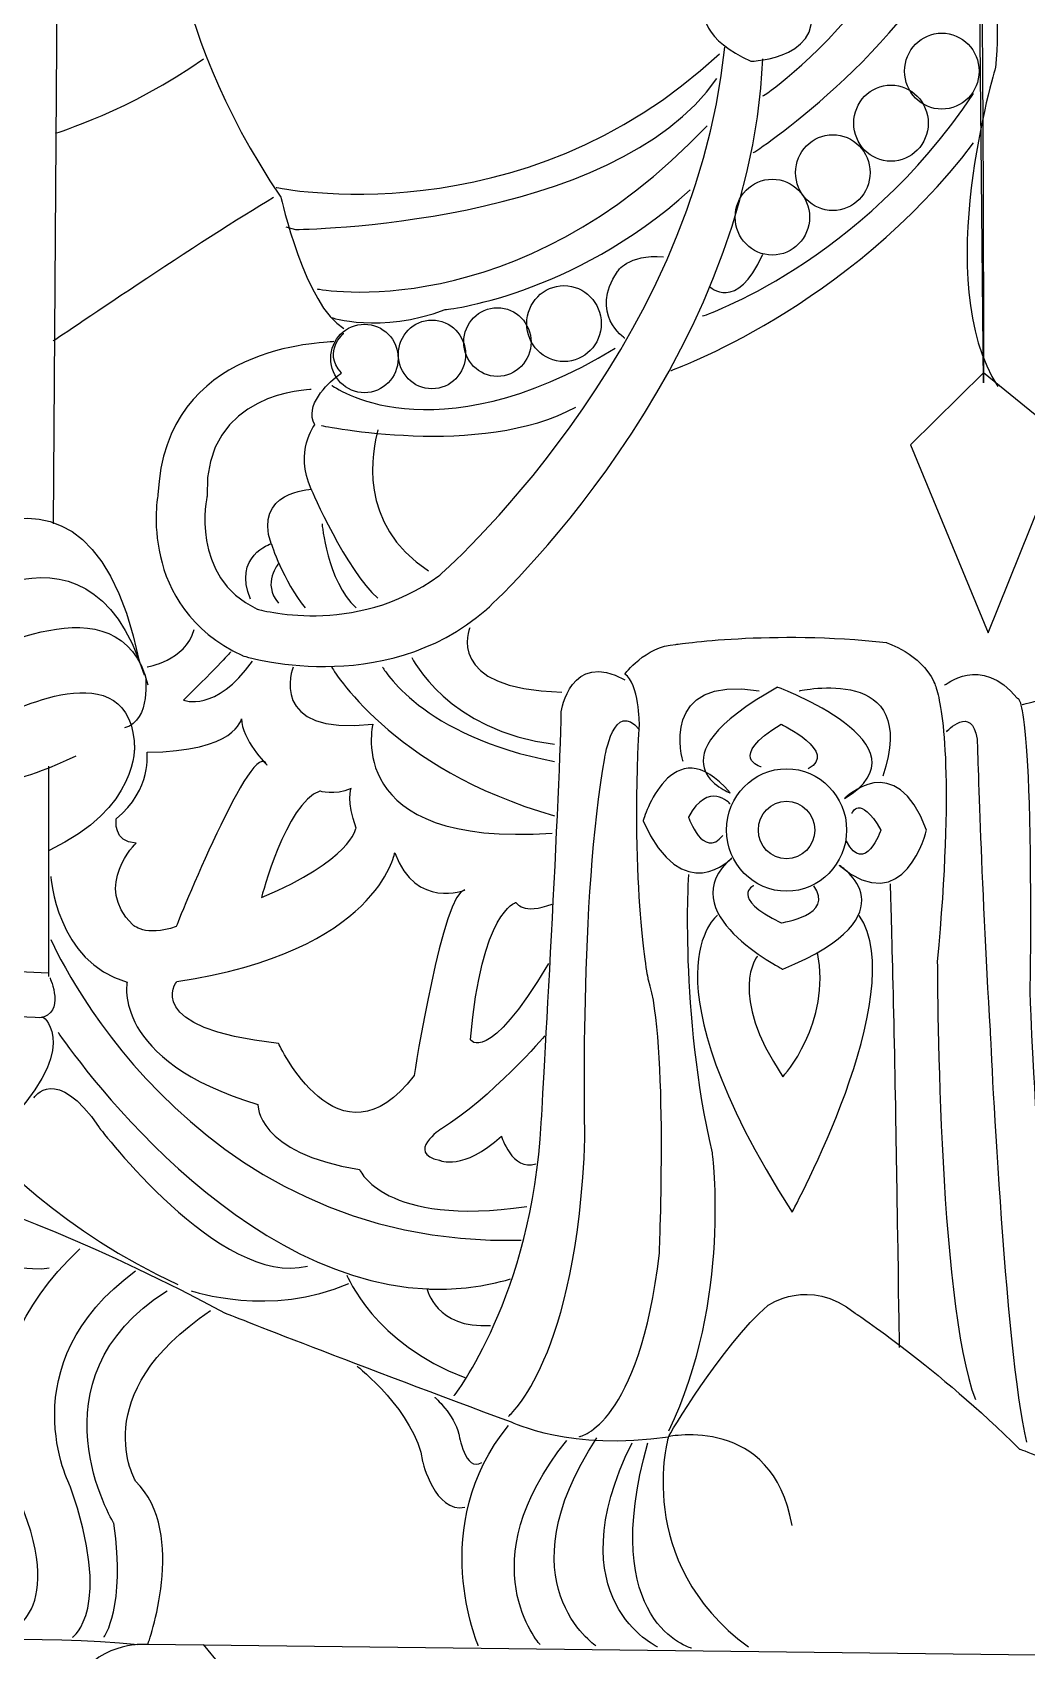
# Model space of a CAD drawing. Header units: inches. Extents: x -172 to 397, y -177 to 127.
# Drawn here: x 223.98 to 225.042, y -70.69 to -68.963 of the extents above; entities that cross this region are included whole.
import ezdxf

# ---------------------------------------------------------------- set-up
doc = ezdxf.new("R2010")
doc.units = ezdxf.units.IN
doc.header["$MEASUREMENT"] = 0

# ---------------------------------------------------------------- blocks, each defined once
blk = doc.blocks.new('TITLE BLOCK NEW 29102024')
at = {"color": 4}
for p, q in [((-528.3597, -67.133), (-528.3752, -69.4876)), ((-527.3818, -69.3266), (-527.4595, -69.4032)), ((-527.2939, -69.3978), (-527.3818, -69.3266)), ((-527.4595, -69.4032), (-527.3767, -69.6038)), ((-527.3767, -69.6038), (-527.2961, -69.4033)), ((-528.3804, -69.7463), (-528.3804, -69.9707)), ((-528.467, -69.9628), (-528.3804, -69.9668)), ((-528.0906, -70.8339), (-528.2148, -70.6834))]:
    blk.add_line(p, q, dxfattribs=at)
for centre, major_axis, ratio, start_param, end_param in [((-527.5707, -69.0125), (2.4749, 2.4749), 1, 5.497787, 11.780972), ((-527.5681, -69.0092), (2.4109, 2.4109), 1, 5.497787, 11.780972), ((-527.4262, -69.0045), (0, 0.0406), 0.978575, 3.141593, 9.424778), ((-527.4805, -69.06), (0, 0.0406), 0.979161, 3.141593, 9.424778), ((-527.5426, -69.1128), (0, 0.0405), 0.981718, 3.141593, 9.424778), ((-527.6072, -69.1603), (0, 0.0405), 0.980853, 3.141593, 9.424778), ((-527.8297, -69.2739), (0, 0.0405), 0.981138, 3.141593, 9.424778), ((-527.9008, -69.2936), (0, 0.0367), 0.978825, 3.141593, 9.424778), ((-528.0428, -69.3111), (0, 0.0366), 0.981982, 3.141593, 9.424778), ((-527.9707, -69.3068), (0, 0.0367), 0.978826, 3.141593, 9.424778), ((-527.592, -69.8143), (0, 0.0654), 0.979489, 3.141593, 9.424778), ((-527.592, -69.8143), (0, 0.0307), 0.980076, 3.141593, 9.424778)]:
    blk.add_ellipse(centre, major_axis=major_axis, ratio=ratio, start_param=start_param, end_param=end_param, dxfattribs=at)
for points in [[(-527.6173, -69.031), (-527.6173, -69.031), (-527.4129, -68.9016), (-527.3172, -68.5321)], [(-527.6276, -69.0917), (-527.6276, -69.0917), (-527.4685, -68.9887), (-527.3974, -68.8382)], [(-528.1372, -69.1286), (-528.1372, -69.1286), (-527.876, -69.184), (-527.6638, -68.9861)], [(-528.3726, -69.0706), (-528.3726, -69.0706), (-528.2924, -69.0468), (-528.2148, -68.9913)], [(-527.6819, -69.2659), (-527.6819, -69.2659), (-527.5138, -69.2105), (-527.3922, -69.0283)], [(-528.0932, -69.2369), (-528.0932, -69.2369), (-527.8811, -69.2791), (-527.6768, -69.0627)], [(-527.7156, -69.324), (-527.7156, -69.324), (-527.5267, -69.258), (-527.3922, -69.0811)], [(-528.3752, -69.2923), (-528.3752, -69.2923), (-528.2122, -69.1815), (-528.1398, -69.1391)], [(-527.6742, -69.2342), (-527.6742, -69.2342), (-527.6457, -69.2632), (-527.6173, -69.1999)], [(-528.0777, -69.3398), (-528.0777, -69.3398), (-527.9716, -69.419), (-527.775, -69.3002)], [(-528.5718, -69.5791), (-528.5718, -69.5791), (-528.3466, -69.3268), (-528.2834, -69.6342)], [(-528.0887, -69.3827), (-528.0887, -69.3827), (-527.918, -69.4183), (-527.8171, -69.3629)], [(-528.0286, -69.3873), (-528.0338, -69.4085), (-528.0518, -69.4876), (-527.9743, -69.5378)], [(-528.5097, -69.5979), (-528.5097, -69.5979), (-528.3402, -69.4499), (-528.2782, -69.6487)], [(-528.0997, -69.4507), (-528.0997, -69.4507), (-528.0622, -69.5378), (-528.0286, -69.5668)], [(-527.3405, -69.6804), (-527.3405, -69.6804), (-527.162, -69.646), (-527.162, -69.448)], [(-528.0881, -69.4876), (-528.0881, -69.4876), (-528.0829, -69.5483), (-528.0518, -69.5773)], [(-528.1424, -69.5087), (-528.1424, -69.5087), (-528.1295, -69.5483), (-528.1062, -69.5773)], [(-528.4645, -69.6329), (-528.4645, -69.6329), (-528.3024, -69.5397), (-528.2743, -69.6592)], [(-528.1346, -69.5299), (-528.1346, -69.5299), (-528.1527, -69.551), (-528.1346, -69.5721)], [(-528.275, -69.6401), (-528.275, -69.6401), (-528.2342, -69.6342), (-528.2245, -69.6005)], [(-527.9303, -69.5985), (-527.9303, -69.5985), (-527.9587, -69.6645), (-527.832, -69.6671)], [(-528.4321, -69.6936), (-528.4321, -69.6936), (-528.2885, -69.6163), (-528.2885, -69.7291)], [(-528.0777, -69.6407), (-528.0777, -69.6407), (-528.0156, -69.749), (-527.8398, -69.7992)], [(-528.0234, -69.6407), (-528.0234, -69.6407), (-527.982, -69.7146), (-527.8398, -69.7411)], [(-527.9923, -69.6302), (-527.9923, -69.6302), (-527.9536, -69.7094), (-527.8398, -69.7226)], [(-527.5784, -69.6658), (-527.5784, -69.6658), (-527.4485, -69.6362), (-527.4892, -69.7569)], [(-528.2769, -69.6487), (-528.2769, -69.6487), (-528.2701, -69.6975), (-528.2989, -69.7054)], [(-527.7026, -69.7411), (-527.7026, -69.7411), (-527.7298, -69.648), (-527.6211, -69.6658)], [(-528.2885, -69.7239), (-528.2885, -69.7239), (-528.2832, -69.7912), (-528.3797, -69.8361)], [(-528.4225, -69.7602), (-528.4225, -69.7602), (-528.4091, -69.7623), (-528.3506, -69.7351)], [(-528.3778, -69.9311), (-528.3778, -69.9311), (-528.2342, -70.2617), (-527.8753, -70.2519)], [(-528.3787, -69.972), (-528.3787, -69.972), (-528.3613, -70.0102), (-528.3898, -70.0149)], [(-528.5369, -70.0103), (-528.5369, -70.0103), (-528.4865, -70.1845), (-528.242, -70.2994)], [(-528.2277, -70.306), (-528.2277, -70.306), (-528.1424, -70.335), (-528.0596, -70.2981)], [(-528.0615, -70.2894), (-528.0615, -70.2894), (-528.0324, -70.3627), (-527.9355, -70.3984)], [(-527.9759, -70.304), (-527.9759, -70.304), (-527.9665, -70.3468), (-527.9083, -70.3429)], [(-527.9212, -70.6848), (-527.9212, -70.6848), (-527.9768, -70.5567), (-527.8889, -70.4499)], [(-527.8553, -70.6834), (-527.8553, -70.6834), (-527.9329, -70.5979), (-527.8268, -70.4656)], [(-527.7957, -70.6848), (-527.7957, -70.6848), (-527.8966, -70.6174), (-527.7945, -70.463)], [(-527.7298, -70.6861), (-527.7298, -70.6861), (-527.8398, -70.6355), (-527.757, -70.4683)], [(-527.6936, -70.6874), (-527.6936, -70.6874), (-527.7945, -70.6611), (-527.7401, -70.4683)]]:
    blk.add_open_spline(points, degree=3, dxfattribs=at)
for points, knots in [([(-527.2525, -68.9808), (-527.2499, -68.9571), (-527.237, -68.9174), (-527.237, -68.9174), (-527.2396, -68.862), (-527.2241, -68.8198), (-527.2241, -68.8198), (-527.2473, -68.8118), (-527.2732, -68.7908), (-527.2732, -68.7908), (-527.4077, -68.8092), (-527.3974, -68.7406), (-527.3974, -68.7406), (-527.3974, -68.7406), (-527.3043, -68.7326), (-527.2629, -68.7274), (-527.2629, -68.7274), (-527.1878, -68.7749), (-527.1801, -68.7749)], [0, 0, 0, 0, 1, 1, 1, 2, 2, 2, 3, 3, 3, 4, 4, 4, 5, 5, 5, 6, 6, 6, 6]), ([(-528.2536, -68.7881), (-528.2536, -68.7881), (-528.2614, -68.9491), (-528.132, -69.1391), (-528.132, -69.1391), (-528.1062, -69.2553), (-528.0648, -69.2791)], [0, 0, 0, 0, 1, 1, 1, 2, 2, 2, 2]), ([(-527.1956, -69.1284), (-527.1956, -69.1284), (-527.1904, -69.0486), (-527.2603, -68.9769), (-527.2603, -68.9769), (-527.2887, -68.9424), (-527.2914, -68.8998), (-527.2914, -68.8998), (-527.2914, -68.812), (-527.4, -68.7828), (-527.4, -68.7828), (-527.4129, -68.7855), (-527.4129, -68.7934), (-527.4129, -68.7934), (-527.3715, -68.8892), (-527.3715, -68.9105), (-527.3715, -68.9105), (-527.3638, -68.9503), (-527.3689, -69.0009), (-527.3689, -69.0009), (-527.4388, -69.2294), (-527.3663, -69.3411)], [0, 0, 0, 0, 1, 1, 1, 2, 2, 2, 3, 3, 3, 4, 4, 4, 5, 5, 5, 6, 6, 6, 7, 7, 7, 7]), ([(-527.3818, -69.3371), (-527.3818, -68.7881), (-527.3871, -68.7881), (-527.3871, -68.7881), (-527.3871, -68.7881), (-527.3818, -69.3371), (-527.3818, -69.3371)], [0, 0, 0, 0, 1, 1, 1, 2, 2, 2, 2]), ([(-527.6535, -68.8884), (-527.6535, -68.8884), (-527.7285, -68.9491), (-527.6302, -68.994), (-527.6302, -68.994), (-527.5422, -68.9913), (-527.5707, -68.9228)], [0, 0, 0, 0, 1, 1, 1, 2, 2, 2, 2]), ([(-528.0998, -69.3443), (-528.0998, -69.3443), (-528.2148, -69.3457), (-528.2109, -69.4581), (-528.2109, -69.4581), (-528.2301, -69.5443), (-528.1573, -69.5786), (-528.1573, -69.5786), (-528.0539, -69.6091), (-527.9632, -69.543), (-527.9632, -69.543), (-527.6912, -69.3072), (-527.658, -68.9788)], [0, 0, 0, 0, 1, 1, 1, 2, 2, 2, 3, 3, 3, 4, 4, 4, 4]), ([(-528.0754, -69.293), (-528.087, -69.295), (-528.2557, -69.295), (-528.2634, -69.4566), (-528.2634, -69.4566), (-528.2864, -69.5751), (-528.1732, -69.6282), (-528.1732, -69.6282), (-528.0237, -69.6756), (-527.9125, -69.5789), (-527.9125, -69.5789), (-527.6326, -69.3266), (-527.6173, -68.9913)], [0, 0, 0, 0, 1, 1, 1, 2, 2, 2, 3, 3, 3, 4, 4, 4, 4]), ([(-528.1269, -69.1708), (-528.1269, -69.1708), (-528.1165, -69.1735), (-528.1165, -69.1735), (-528.1165, -69.1735), (-527.7776, -69.1708), (-527.6664, -69.0125)], [0, 0, 0, 0, 1, 1, 1, 2, 2, 2, 2]), ([(-528.079, -69.2672), (-528.079, -69.2672), (-528.0263, -69.285), (-527.9566, -69.259), (-527.9566, -69.259), (-527.8229, -69.2461), (-527.6949, -69.1313)], [0, 0, 0, 0, 1, 1, 1, 2, 2, 2, 2]), ([(-527.7647, -69.2896), (-527.7647, -69.2896), (-527.8035, -69.2632), (-527.7725, -69.2183), (-527.7725, -69.2183), (-527.7621, -69.1999), (-527.7233, -69.2025)], [0, 0, 0, 0, 1, 1, 1, 2, 2, 2, 2]), ([(-528.1644, -69.5681), (-528.1838, -69.5219), (-528.1424, -69.5087), (-528.1424, -69.5087), (-528.1618, -69.4533), (-528.0997, -69.4507), (-528.0997, -69.4507), (-528.1178, -69.4097), (-528.0959, -69.382), (-528.0959, -69.382), (-528.1072, -69.361), (-528.0823, -69.3382), (-528.0718, -69.3299), (-528.071, -69.3293), (-528.0702, -69.3287), (-528.0696, -69.3282), (-528.0682, -69.3272), (-528.0674, -69.3266), (-528.0674, -69.3266), (-528.0881, -69.3029), (-528.0648, -69.2844), (-528.0648, -69.2844)], [0, 0, 0, 0, 1, 1, 1, 2, 2, 2, 3, 3, 3, 4, 4, 4, 5, 5, 5, 6, 6, 6, 7, 7, 7, 7]), ([(-527.8132, -70.4617), (-527.8132, -70.4617), (-527.7492, -70.4499), (-527.7278, -70.2657), (-527.7278, -70.2657), (-527.7182, -70.036), (-527.7395, -69.9747), (-527.7395, -69.9747), (-527.7589, -69.8776), (-527.7492, -69.7014), (-527.7492, -69.7014), (-527.7492, -69.6579), (-527.7647, -69.648), (-527.7647, -69.648), (-527.7434, -69.6183), (-527.7104, -69.6163), (-527.7104, -69.6163), (-527.6075, -69.6005), (-527.4854, -69.6143), (-527.4854, -69.6143), (-527.4485, -69.6262), (-527.4349, -69.6559), (-527.4349, -69.6559), (-527.4345, -69.6566), (-527.4337, -69.6584), (-527.4332, -69.6598), (-527.4324, -69.6621), (-527.4315, -69.6652), (-527.425, -69.688), (-527.4131, -69.7599), (-527.431, -69.9548), (-527.431, -69.9548), (-527.431, -70.3171), (-527.3903, -70.4221)], [0, 0, 0, 0, 1, 1, 1, 2, 2, 2, 3, 3, 3, 4, 4, 4, 5, 5, 5, 6, 6, 6, 7, 7, 7, 8, 8, 8, 9, 9, 9, 10, 10, 10, 11, 11, 11, 11]), ([(-528.1857, -69.6242), (-528.1857, -69.6242), (-528.1974, -69.6381), (-528.2362, -69.6757), (-528.2362, -69.6757), (-528.2013, -69.6896), (-528.1625, -69.6342)], [0, 0, 0, 0, 1, 1, 1, 2, 2, 2, 2]), ([(-527.9471, -70.4182), (-527.9471, -70.4182), (-527.8637, -70.3113), (-527.854, -70.1271), (-527.854, -70.1271), (-527.8345, -69.7885), (-527.8326, -69.6876), (-527.8326, -69.6876), (-527.8229, -69.6222), (-527.7647, -69.6539)], [0, 0, 0, 0, 1, 1, 1, 2, 2, 2, 3, 3, 3, 3]), ([(-527.4233, -69.6599), (-527.4233, -69.6599), (-527.3844, -69.6262), (-527.3456, -69.6737), (-527.3456, -69.6737), (-527.3282, -69.6619), (-527.3321, -69.9905), (-527.3321, -69.9905), (-527.3204, -70.3251), (-527.2816, -70.5013)], [0, 0, 0, 0, 1, 1, 1, 2, 2, 2, 3, 3, 3, 3]), ([(-528.1191, -69.6407), (-528.1191, -69.6407), (-528.1476, -69.7146), (-528.0338, -69.7014), (-528.0338, -69.7014), (-528.0674, -69.8334), (-527.8423, -69.8176)], [0, 0, 0, 0, 1, 1, 1, 2, 2, 2, 2]), ([(-527.6522, -69.7747), (-527.6522, -69.7747), (-527.7434, -69.7411), (-527.6017, -69.6619), (-527.6017, -69.6619), (-527.4349, -69.7233), (-527.53, -69.7807), (-527.53, -69.7807), (-527.4756, -69.7253), (-527.4426, -69.8143), (-527.4426, -69.8143), (-527.4659, -69.9113), (-527.5358, -69.8519), (-527.5358, -69.8519), (-527.4524, -69.9034), (-527.5959, -69.9628), (-527.5959, -69.9628), (-527.7182, -69.9014), (-527.6503, -69.844), (-527.6503, -69.844), (-527.7026, -69.8994), (-527.7453, -69.8044), (-527.7453, -69.8044), (-527.7143, -69.7014), (-527.6522, -69.7747)], [0, 0, 0, 0, 1, 1, 1, 2, 2, 2, 3, 3, 3, 4, 4, 4, 5, 5, 5, 6, 6, 6, 7, 7, 7, 8, 8, 8, 8]), ([(-527.8889, -70.4399), (-527.8889, -70.4399), (-527.8152, -70.3785), (-527.8074, -70.143), (-527.8074, -70.143), (-527.8132, -69.8856), (-527.7861, -69.7371), (-527.7861, -69.7371), (-527.7764, -69.6737), (-527.7492, -69.7074)], [0, 0, 0, 0, 1, 1, 1, 2, 2, 2, 3, 3, 3, 3]), ([(-527.4213, -69.7094), (-527.4213, -69.7094), (-527.3942, -69.6797), (-527.3884, -69.7173), (-527.3884, -69.7173), (-527.3844, -69.8657), (-527.3747, -70.0281), (-527.3747, -70.0281), (-527.3592, -70.3686), (-527.3359, -70.4676)], [0, 0, 0, 0, 1, 1, 1, 2, 2, 2, 3, 3, 3, 3]), ([(-528.2439, -69.9173), (-528.2439, -69.9173), (-528.1605, -69.7094), (-528.1469, -69.745), (-528.1469, -69.745), (-528.1741, -69.7173), (-528.1741, -69.6956), (-528.1741, -69.6956), (-528.1799, -69.7311), (-528.275, -69.7311), (-528.275, -69.7311), (-528.2692, -69.7708), (-528.3079, -69.8024), (-528.3079, -69.8024), (-528.3118, -69.8282), (-528.2866, -69.8282), (-528.2866, -69.8282), (-528.3332, -69.8737), (-528.2905, -69.9153), (-528.2905, -69.9153), (-528.2769, -69.9291), (-528.2439, -69.9173)], [0, 0, 0, 0, 1, 1, 1, 2, 2, 2, 3, 3, 3, 4, 4, 4, 5, 5, 5, 6, 6, 6, 7, 7, 7, 7]), ([(-527.6192, -69.747), (-527.6192, -69.747), (-527.6561, -69.7371), (-527.5979, -69.7014), (-527.5979, -69.7014), (-527.5358, -69.7311), (-527.5688, -69.749)], [0, 0, 0, 0, 1, 1, 1, 2, 2, 2, 2]), ([(-527.6522, -69.7865), (-527.6522, -69.7865), (-527.6755, -69.7608), (-527.6968, -69.8005), (-527.6968, -69.8005), (-527.6813, -69.846), (-527.66, -69.8202)], [0, 0, 0, 0, 1, 1, 1, 2, 2, 2, 2]), ([(-528.057, -69.7701), (-528.057, -69.7701), (-528.0622, -69.7833), (-528.0518, -69.8123), (-528.0518, -69.8123), (-528.057, -69.8467), (-528.1527, -69.8862), (-528.1527, -69.8862), (-528.1269, -69.786), (-528.0906, -69.7727), (-528.0906, -69.7727), (-528.0752, -69.778), (-528.057, -69.7701)], [0, 0, 0, 0, 1, 1, 1, 2, 2, 2, 3, 3, 3, 4, 4, 4, 4]), ([(-527.5222, -69.7965), (-527.5222, -69.7965), (-527.5144, -69.7747), (-527.4912, -69.8143), (-527.4912, -69.8143), (-527.5086, -69.8638), (-527.528, -69.8262)], [0, 0, 0, 0, 1, 1, 1, 2, 2, 2, 2]), ([(-528.2433, -69.976), (-528.2433, -69.976), (-528.2821, -70.0262), (-528.1346, -70.042), (-528.1346, -70.042), (-528.0699, -70.1819), (-527.9898, -70.0763), (-527.9898, -70.0763), (-527.9587, -69.8783), (-527.9355, -69.8783), (-527.9355, -69.8783), (-527.9872, -69.8994), (-528.0105, -69.8387), (-528.0105, -69.8387), (-528.0286, -69.9443), (-528.2433, -69.976)], [0, 0, 0, 0, 1, 1, 1, 2, 2, 2, 3, 3, 3, 4, 4, 4, 5, 5, 5, 5]), ([(-528.3778, -69.8638), (-528.3778, -69.8638), (-528.372, -69.9548), (-528.2963, -69.9767), (-528.2963, -69.9767), (-528.3138, -70.0598), (-528.1566, -70.1073), (-528.1566, -70.1073), (-528.1585, -70.1588), (-528.048, -70.1766), (-528.048, -70.1766), (-528.0228, -70.238), (-527.8695, -70.2162)], [0, 0, 0, 0, 1, 1, 1, 2, 2, 2, 3, 3, 3, 4, 4, 4, 4]), ([(-527.6968, -69.8619), (-527.6968, -69.8619), (-527.7065, -70.0083), (-527.6716, -70.1588), (-527.6716, -70.1588), (-527.6503, -70.3153), (-527.7182, -70.4558)], [0, 0, 0, 0, 1, 1, 1, 2, 2, 2, 2]), ([(-527.627, -69.8737), (-527.627, -69.8737), (-527.6541, -69.8856), (-527.5979, -69.9133), (-527.5979, -69.9133), (-527.5396, -69.9054), (-527.563, -69.8737)], [0, 0, 0, 0, 1, 1, 1, 2, 2, 2, 2]), ([(-527.4814, -69.8717), (-527.4814, -69.8717), (-527.4776, -70.0024), (-527.4756, -70.1192), (-527.4717, -70.3667), (-527.4717, -70.3667), (-527.4717, -70.3667)], [0, 0, 0, 0, 1, 1, 1, 2, 2, 2, 2]), ([(-527.8462, -69.9568), (-527.9122, -70.0677), (-527.9296, -70.038), (-527.9296, -70.038), (-527.918, -69.9014), (-527.8811, -69.8915), (-527.8811, -69.8915), (-527.8811, -69.8915), (-527.8734, -69.9054), (-527.8423, -69.8934)], [0, 0, 0, 0, 1, 1, 1, 2, 2, 2, 3, 3, 3, 3]), ([(-527.6658, -69.9054), (-527.6658, -69.9054), (-527.7492, -69.9668), (-527.5862, -70.2222), (-527.5862, -70.2222), (-527.4582, -69.9885), (-527.5144, -69.9054)], [0, 0, 0, 0, 1, 1, 1, 2, 2, 2, 2]), ([(-527.6231, -69.9489), (-527.6231, -69.9489), (-527.6561, -69.9885), (-527.5959, -70.0776), (-527.5959, -70.0776), (-527.5435, -70.0202), (-527.5591, -69.945)], [0, 0, 0, 0, 1, 1, 1, 2, 2, 2, 2]), ([(-528.475, -69.9668), (-528.475, -69.9668), (-528.5041, -69.982), (-528.4847, -70.0103), (-528.4847, -70.0103), (-528.3855, -70.0142), (-528.3855, -70.0142), (-528.3855, -70.0142), (-528.3429, -70.0479), (-528.4321, -70.135)], [0, 0, 0, 0, 1, 1, 1, 2, 2, 2, 3, 3, 3, 3]), ([(-528.37, -70.0301), (-528.37, -70.0301), (-528.1946, -70.294), (-527.9759, -70.304), (-527.9741, -70.3041), (-527.9723, -70.3042), (-527.9704, -70.3042), (-527.9432, -70.3049), (-527.9153, -70.3016), (-527.8869, -70.2934)], [0, 0, 0, 0, 1, 1, 1, 2, 2, 2, 3, 3, 3, 3]), ([(-527.8501, -70.034), (-527.8501, -70.034), (-527.9083, -70.1014), (-527.9607, -70.1331), (-527.9607, -70.1331), (-527.9994, -70.1588), (-527.9626, -70.1667), (-527.9626, -70.1667), (-527.9374, -70.1786), (-527.8966, -70.141), (-527.8966, -70.141), (-527.885, -70.1786), (-527.8598, -70.1707)], [0, 0, 0, 0, 1, 1, 1, 2, 2, 2, 3, 3, 3, 4, 4, 4, 4]), ([(-528.3959, -70.1001), (-528.3959, -70.1001), (-528.3726, -70.0631), (-528.326, -70.1318), (-528.326, -70.1318), (-528.1967, -70.3033), (-528.1036, -70.2796)], [0, 0, 0, 0, 1, 1, 1, 2, 2, 2, 2]), ([(-529.3945, -70.3139), (-529.3945, -70.3139), (-529.3634, -70.3113), (-529.3013, -70.2611), (-529.3013, -70.2611), (-529.2159, -70.195), (-529.1564, -70.1818), (-529.1564, -70.1818), (-529.0349, -70.1318), (-528.9133, -70.137), (-528.9133, -70.137), (-528.7244, -70.1265), (-528.6442, -70.1555), (-528.6442, -70.1555), (-528.4528, -70.1898), (-528.1915, -70.3298), (-528.1915, -70.3298), (-528.0441, -70.3878), (-527.8863, -70.4459), (-527.8863, -70.4459), (-527.8216, -70.4776), (-527.7182, -70.4617), (-527.7182, -70.4617), (-527.6612, -70.364), (-527.6121, -70.3218), (-527.6121, -70.3218), (-527.5681, -70.2901), (-527.5189, -70.3298), (-527.5189, -70.3298), (-527.431, -70.3878), (-527.3431, -70.4749), (-527.3431, -70.4749), (-527.2137, -70.5171), (-527.1827, -70.628)], [0, 0, 0, 0, 1, 1, 1, 2, 2, 2, 3, 3, 3, 4, 4, 4, 5, 5, 5, 6, 6, 6, 7, 7, 7, 8, 8, 8, 9, 9, 9, 10, 10, 10, 11, 11, 11, 11]), ([(-529.3673, -70.1331), (-529.3673, -70.1331), (-529.8484, -70.3865), (-529.3556, -70.6834), (-529.3556, -70.6834), (-529.1383, -70.7904), (-528.7775, -70.7033), (-528.7775, -70.7033), (-528.4942, -70.6636), (-528.2847, -70.6834)], [0, 0, 0, 0, 1, 1, 1, 2, 2, 2, 3, 3, 3, 3]), ([(-528.4146, -70.341), (-528.4146, -70.341), (-528.4554, -70.2874), (-528.5602, -70.2479), (-528.5602, -70.2479), (-528.4146, -70.2894), (-528.3797, -70.2816)], [0, 0, 0, 0, 1, 1, 1, 2, 2, 2, 2]), ([(-528.4269, -70.6716), (-528.4269, -70.6716), (-528.3545, -70.6529), (-528.4166, -70.517), (-528.4166, -70.517), (-528.4839, -70.3916), (-528.3467, -70.2611)], [0, 0, 0, 0, 1, 1, 1, 2, 2, 2, 2]), ([(-528.3545, -70.6756), (-528.3545, -70.6756), (-528.3105, -70.6464), (-528.3571, -70.5145), (-528.3571, -70.5145), (-528.4244, -70.3852), (-528.2872, -70.2848)], [0, 0, 0, 0, 1, 1, 1, 2, 2, 2, 2]), ([(-528.3209, -70.6756), (-528.3209, -70.6756), (-528.2976, -70.6439), (-528.3105, -70.5541), (-528.3105, -70.5541), (-528.4037, -70.401), (-528.2536, -70.306)], [0, 0, 0, 0, 1, 1, 1, 2, 2, 2, 2]), ([(-528.2743, -70.6836), (-528.2743, -70.6836), (-528.2304, -70.5647), (-528.2872, -70.5093), (-528.2872, -70.5093), (-528.3416, -70.4169), (-528.2071, -70.3271)], [0, 0, 0, 0, 1, 1, 1, 2, 2, 2, 2]), ([(-528.0506, -70.3865), (-528.0506, -70.3865), (-527.9885, -70.4354), (-527.9807, -70.4881), (-527.9807, -70.4881), (-527.9678, -70.5435), (-527.9355, -70.537)], [0, 0, 0, 0, 1, 1, 1, 2, 2, 2, 2]), ([(-527.9678, -70.4195), (-527.9678, -70.4195), (-527.9471, -70.4379), (-527.9419, -70.4591), (-527.9419, -70.4591), (-527.9355, -70.5), (-527.9174, -70.4894)], [0, 0, 0, 0, 1, 1, 1, 2, 2, 2, 2]), ([(-527.5862, -70.5563), (-527.6067, -70.438), (-527.7182, -70.4617), (-527.7182, -70.4617), (-527.7182, -70.4617), (-527.757, -70.5942), (-527.6328, -70.6861)], [0, 0, 0, 0, 1, 1, 1, 2, 2, 2, 2]), ([(-526.5243, -70.7046), (-526.5243, -70.7046), (-528.2741, -70.6836), (-528.2741, -70.6836), (-528.2741, -70.6836), (-528.2847, -70.6834), (-528.2847, -70.6834), (-528.2847, -70.6834), (-528.3584, -70.6874), (-528.3467, -70.7508), (-528.3467, -70.7508), (-528.3274, -71.1744), (-528.3662, -71.313), (-528.3662, -71.313), (-528.4088, -71.412), (-528.502, -71.4159), (-528.502, -71.4159), (-528.4399, -71.4793), (-528.4244, -71.5268), (-528.4244, -71.5268), (-528.339, -71.6456), (-528.2148, -71.5822), (-528.2148, -71.5822), (-528.1256, -71.5387), (-528.1023, -71.5981), (-528.1023, -71.5981), (-528.079, -71.6813), (-528.2032, -71.6813), (-528.2032, -71.6813), (-528.2692, -71.6496), (-528.2847, -71.6614), (-528.2847, -71.6614), (-528.3235, -71.6654), (-528.2885, -71.7051), (-528.2885, -71.7051), (-527.9277, -72.0693), (-527.1089, -71.8556)], [0, 0, 0, 0, 1, 1, 1, 2, 2, 2, 3, 3, 3, 4, 4, 4, 5, 5, 5, 6, 6, 6, 7, 7, 7, 8, 8, 8, 9, 9, 9, 10, 10, 10, 11, 11, 11, 12, 12, 12, 12])]:
    blk.add_open_spline(points, degree=3, knots=knots, dxfattribs=at)

msp = doc.modelspace()

# ---------------------------------------------------------------- block references
at = {"color": 1}
msp.add_blockref('TITLE BLOCK NEW 29102024', (752.3772, 0), dxfattribs=at)

doc.saveas('drawing.dxf')
